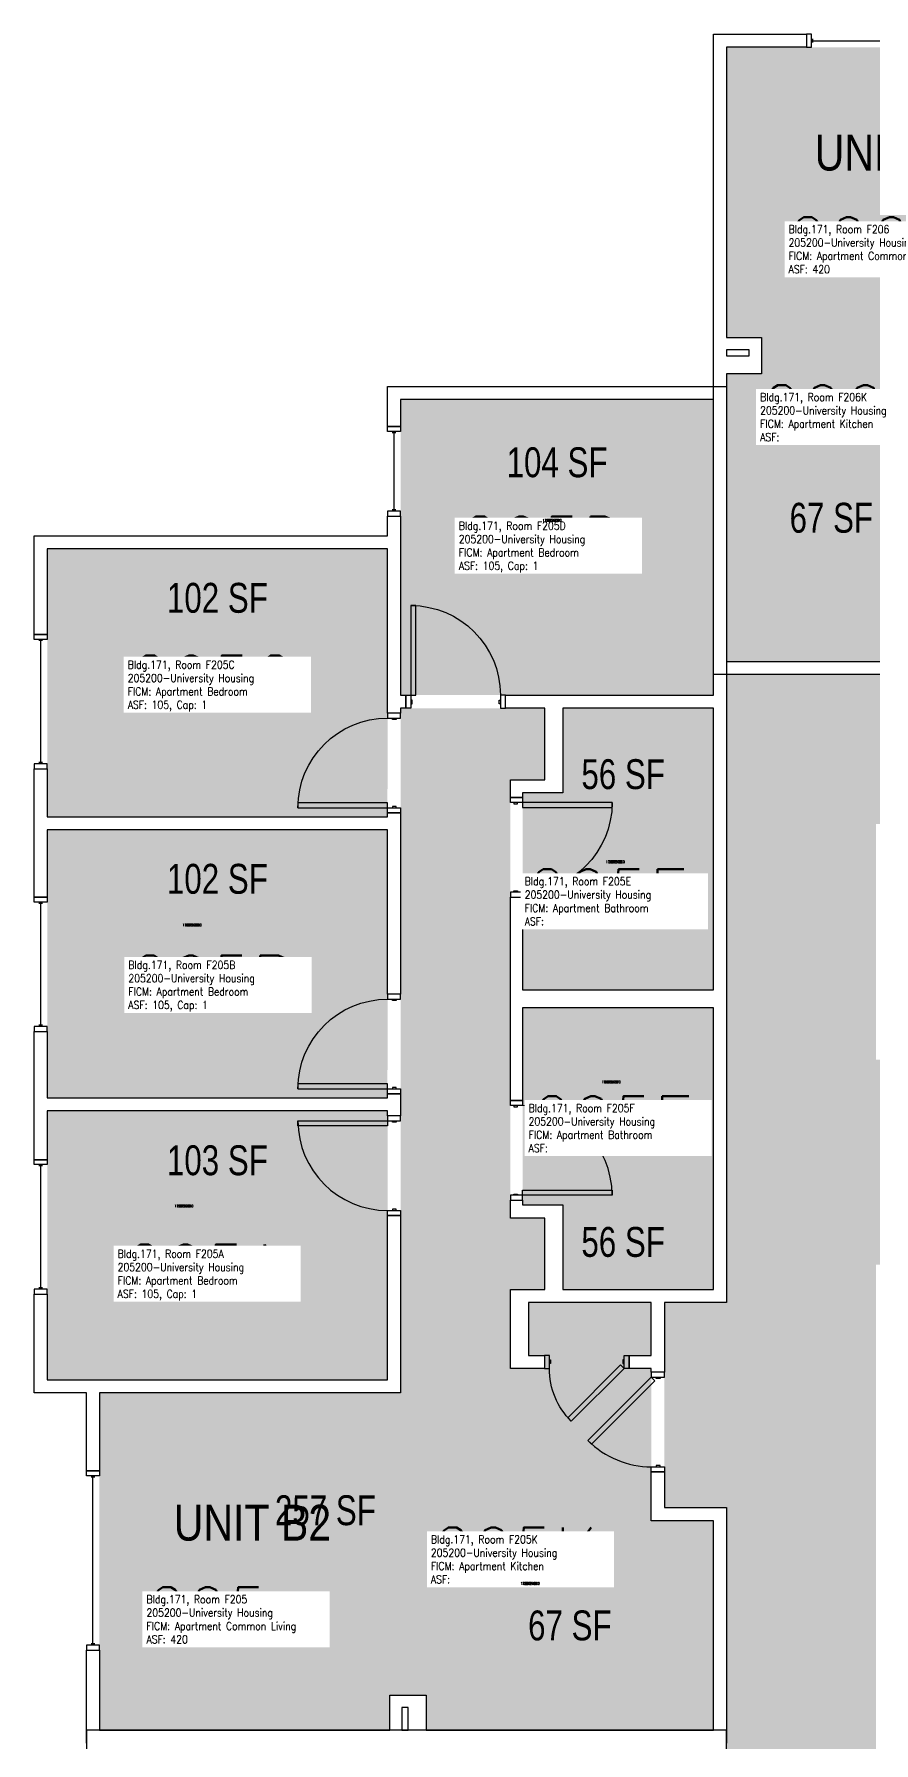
# Model space of a CAD drawing. Header units: inches. Extents: x -93 to 1642, y -75 to 1661.
# Drawn here: x -93 to 244, y 953 to 1640 of the extents above; entities that cross this region are included whole.
import ezdxf
from ezdxf.enums import TextEntityAlignment as Align

# ---------------------------------------------------------------- set-up
doc = ezdxf.new("R2010")
doc.units = ezdxf.units.IN
doc.header["$LTSCALE"] = 96
doc.header["$MEASUREMENT"] = 0
for name, color, linetype in [('A-AREA-IDEN', 1, 'Continuous'), ('A-DOOR', 2, 'Continuous'), ('A-GLAZ', 1, 'Continuous'), ('A-IDEN-RNUM', 7, 'Continuous'), ('A-IDEN-SNUM', 4, 'Continuous'), ('A-IDEN-VNUM', 4, 'Continuous'), ('A-WALL', 5, 'Continuous'), ('AREA-TEXT', 3, 'Continuous'), ('Rooms-Category-Color', 7, 'Continuous'), ('Rooms-College-Color', 7, 'Continuous'), ('Rooms-Department-Color', 7, 'Continuous'), ('Rooms-Division-Color', 7, 'Continuous'), ('Rooms-Information', 7, 'Continuous')]:
    doc.layers.add(name, color=color, linetype=linetype)
doc.styles.add('AREA', font='arial.ttf', dxfattribs={"width": 0.75, "height": 12})
doc.styles.add('ROOMSNUMBER', font='txt.shx', dxfattribs={"height": 0.03})
doc.styles.add('ROOMVNUMBER', font='simplex.shx', dxfattribs={"width": 0.85})
doc.styles.get("Standard").update_dxf_attribs({"font": 'ARIALN.TTF'})

msp = doc.modelspace()

# ---------------------------------------------------------------- hatches: boundary and pattern name
h = msp.add_hatch()
h.set_pattern_fill('ANSI31', color=256, style=0)
h.set_pattern_definition([(225, (-465.96835, 1557.48048), (-0.088388348, 0.088388348), [])])
h.paths.add_polyline_path([(117.98, 1226.01), (117.98, 1167.28), (127.19, 1167.28), (127.19, 1226.01)], flags=9)
at = {"layer": 'Rooms-Category-Color', "true_color": 0x728ef3}
for points in [[(185.13, 1634.5), (320.63, 1634.5), (320.63, 1513.5), (595.63, 1513.5), (595.63, 1455.5), (566.87, 1455.5), (566.87, 1469.37), (390.84, 1469.37), (390.84, 1455.5), (362.09, 1455.5), (362.09, 1469.37), (330.39, 1469.37), (330.39, 1455.75), (335.64, 1455.75), (335.64, 1462.12), (356.84, 1462.12), (356.84, 1412.75), (335.64, 1412.75), (335.64, 1421.75), (330.39, 1421.75), (330.39, 1412.75), (269.27, 1412.75), (269.27, 1503.25), (199.13, 1503.25), (199.13, 1517.87), (185.13, 1517.87)], [(185.13, 1503.25), (185.13, 1387.75), (269.27, 1387.75), (269.27, 1503.25)], [(179.88, 1492.99), (54.13, 1493), (54.13, 1374.25), (179.88, 1374.25)], [(-87.87, 1325.37), (-87.87, 1433), (48.88, 1433), (48.86, 1325.36), (-87.43, 1325.36)], [(-66.87, 958.5), (-66.87, 1094), (54.13, 1094), (54.13, 1369), (112.13, 1369), (112.13, 1340.25), (98.25, 1340.25), (98.25, 1164.22), (112.13, 1164.22), (112.13, 1135.47), (98.25, 1135.47), (98.25, 1103.77), (111.88, 1103.77), (111.88, 1109.02), (105.5, 1109.02), (105.5, 1130.22), (154.88, 1130.22), (154.88, 1109.02), (145.88, 1109.02), (145.88, 1103.77), (154.88, 1103.77), (154.88, 1042.64), (64.38, 1042.64), (64.38, 972.5), (49.75, 972.5), (49.75, 958.5)], [(103.13, 1334.99), (103.13, 1255.86), (179.88, 1255.86), (179.88, 1368.99), (119.38, 1369), (119.38, 1335)], [(-87.87, 1320.12), (-87.87, 1212.5), (48.86, 1212.49), (48.88, 1320.12), (-87.43, 1320.11)], [(179.88, 1248.59), (179.88, 1135.47), (119.38, 1135.47), (119.38, 1169.47), (103.13, 1169.47), (103.13, 1248.61)], [(-87.87, 1207.25), (-87.87, 1099.25), (48.88, 1099.25), (48.88, 1207.25), (-87.43, 1207.24)], [(64.38, 958.5), (179.88, 958.5), (179.88, 1042.64), (64.38, 1042.64)]]:
    msp.add_hatch(color=171, dxfattribs=at).paths.add_polyline_path(points)
at = {"layer": 'Rooms-Category-Color', "true_color": 0xadadad}
for points in [[(185.13, 1382.5), (274.52, 1382.5), (274.52, 1407.5), (356.84, 1407.5), (356.84, 1382.5), (685.25, 1382.5), (685.25, 1369), (693.25, 1369), (693.25, 1374), (724.88, 1374), (733.25, 1374), (733.25, 1372.5), (737.25, 1372.5), (737.25, 1477.5), (824.13, 1477.5), (824.13, 1382.5), (1192.16, 1382.5), (1192.16, 1407.5), (1274.48, 1407.5), (1274.48, 1382.5), (1363.88, 1382.5), (1363.88, 1322.5), (1138.87, 1322.5), (1138.87, 1202.75), (1051.88, 1202.75), (1051.88, 1322.5), (935.89, 1322.5), (935.89, 1286.5), (785.25, 1286.5), (785.25, 1300), (777.25, 1300), (777.25, 1295), (737.25, 1295), (737.25, 1296.5), (733.25, 1296.5), (733.25, 1286.5), (713.23, 1286.5), (622.11, 1286.5), (622.11, 1322.5), (185.13, 1322.5)], [(185.13, 211), (245.13, 211), (245.13, 332.39), (270.13, 332.39), (270.13, 414.72), (245.13, 414.72), (245.13, 1145.53), (270.13, 1145.53), (270.13, 1227.86), (245.13, 1227.86), (245.13, 1322.5), (185.13, 1322.5), (185.13, 1130.22), (160.13, 1130.22), (160.13, 1047.89), (185.13, 1047.89), (185.13, 863.86), (160.13, 863.86), (160.13, 781.53), (185.13, 781.53), (185.13, 353.5), (185.75, 353.5), (185.75, 244), (185.13, 244), (185.13, 243)]]:
    msp.add_hatch(color=253, dxfattribs=at).paths.add_polyline_path(points)
at = {"layer": 'Rooms-College-Color', "true_color": 0xadadad}
for points in [[(185.13, 1634.5), (320.63, 1634.5), (320.63, 1513.5), (595.63, 1513.5), (595.63, 1455.5), (566.87, 1455.5), (566.87, 1469.37), (390.84, 1469.37), (390.84, 1455.5), (362.09, 1455.5), (362.09, 1469.37), (330.39, 1469.37), (330.39, 1455.75), (335.64, 1455.75), (335.64, 1462.12), (356.84, 1462.12), (356.84, 1412.75), (335.64, 1412.75), (335.64, 1421.75), (330.39, 1421.75), (330.39, 1412.75), (269.27, 1412.75), (269.27, 1503.25), (199.13, 1503.25), (199.13, 1517.87), (185.13, 1517.87)], [(185.13, 1503.25), (185.13, 1387.75), (269.27, 1387.75), (269.27, 1503.25)], [(179.88, 1492.99), (54.13, 1493), (54.13, 1374.25), (179.88, 1374.25)], [(185.13, 1382.5), (274.52, 1382.5), (274.52, 1407.5), (356.84, 1407.5), (356.84, 1382.5), (685.25, 1382.5), (685.25, 1369), (693.25, 1369), (693.25, 1374), (724.88, 1374), (733.25, 1374), (733.25, 1372.5), (737.25, 1372.5), (737.25, 1477.5), (824.13, 1477.5), (824.13, 1382.5), (1192.16, 1382.5), (1192.16, 1407.5), (1274.48, 1407.5), (1274.48, 1382.5), (1363.88, 1382.5), (1363.88, 1322.5), (1138.87, 1322.5), (1138.87, 1202.75), (1051.88, 1202.75), (1051.88, 1322.5), (935.89, 1322.5), (935.89, 1286.5), (785.25, 1286.5), (785.25, 1300), (777.25, 1300), (777.25, 1295), (737.25, 1295), (737.25, 1296.5), (733.25, 1296.5), (733.25, 1286.5), (713.23, 1286.5), (622.11, 1286.5), (622.11, 1322.5), (185.13, 1322.5)], [(-87.87, 1325.37), (-87.87, 1433), (48.88, 1433), (48.86, 1325.36), (-87.43, 1325.36)], [(-66.87, 958.5), (-66.87, 1094), (54.13, 1094), (54.13, 1369), (112.13, 1369), (112.13, 1340.25), (98.25, 1340.25), (98.25, 1164.22), (112.13, 1164.22), (112.13, 1135.47), (98.25, 1135.47), (98.25, 1103.77), (111.88, 1103.77), (111.88, 1109.02), (105.5, 1109.02), (105.5, 1130.22), (154.88, 1130.22), (154.88, 1109.02), (145.88, 1109.02), (145.88, 1103.77), (154.88, 1103.77), (154.88, 1042.64), (64.38, 1042.64), (64.38, 972.5), (49.75, 972.5), (49.75, 958.5)], [(103.13, 1334.99), (103.13, 1255.86), (179.88, 1255.86), (179.88, 1368.99), (119.38, 1369), (119.38, 1335)], [(-87.87, 1320.12), (-87.87, 1212.5), (48.86, 1212.49), (48.88, 1320.12), (-87.43, 1320.11)], [(185.13, 211), (245.13, 211), (245.13, 332.39), (270.13, 332.39), (270.13, 414.72), (245.13, 414.72), (245.13, 1145.53), (270.13, 1145.53), (270.13, 1227.86), (245.13, 1227.86), (245.13, 1322.5), (185.13, 1322.5), (185.13, 1130.22), (160.13, 1130.22), (160.13, 1047.89), (185.13, 1047.89), (185.13, 863.86), (160.13, 863.86), (160.13, 781.53), (185.13, 781.53), (185.13, 353.5), (185.75, 353.5), (185.75, 244), (185.13, 244), (185.13, 243)], [(179.88, 1248.59), (179.88, 1135.47), (119.38, 1135.47), (119.38, 1169.47), (103.13, 1169.47), (103.13, 1248.61)], [(-87.87, 1207.25), (-87.87, 1099.25), (48.88, 1099.25), (48.88, 1207.25), (-87.43, 1207.24)], [(64.38, 958.5), (179.88, 958.5), (179.88, 1042.64), (64.38, 1042.64)]]:
    msp.add_hatch(color=253, dxfattribs=at).paths.add_polyline_path(points)
at = {"layer": 'Rooms-Department-Color', "true_color": 0x604aed}
for points in [[(185.13, 1634.5), (320.63, 1634.5), (320.63, 1513.5), (595.63, 1513.5), (595.63, 1455.5), (566.87, 1455.5), (566.87, 1469.37), (390.84, 1469.37), (390.84, 1455.5), (362.09, 1455.5), (362.09, 1469.37), (330.39, 1469.37), (330.39, 1455.75), (335.64, 1455.75), (335.64, 1462.12), (356.84, 1462.12), (356.84, 1412.75), (335.64, 1412.75), (335.64, 1421.75), (330.39, 1421.75), (330.39, 1412.75), (269.27, 1412.75), (269.27, 1503.25), (199.13, 1503.25), (199.13, 1517.87), (185.13, 1517.87)], [(185.13, 1503.25), (185.13, 1387.75), (269.27, 1387.75), (269.27, 1503.25)], [(179.88, 1492.99), (54.13, 1493), (54.13, 1374.25), (179.88, 1374.25)], [(-87.87, 1325.37), (-87.87, 1433), (48.88, 1433), (48.86, 1325.36), (-87.43, 1325.36)], [(-66.87, 958.5), (-66.87, 1094), (54.13, 1094), (54.13, 1369), (112.13, 1369), (112.13, 1340.25), (98.25, 1340.25), (98.25, 1164.22), (112.13, 1164.22), (112.13, 1135.47), (98.25, 1135.47), (98.25, 1103.77), (111.88, 1103.77), (111.88, 1109.02), (105.5, 1109.02), (105.5, 1130.22), (154.88, 1130.22), (154.88, 1109.02), (145.88, 1109.02), (145.88, 1103.77), (154.88, 1103.77), (154.88, 1042.64), (64.38, 1042.64), (64.38, 972.5), (49.75, 972.5), (49.75, 958.5)], [(103.13, 1334.99), (103.13, 1255.86), (179.88, 1255.86), (179.88, 1368.99), (119.38, 1369), (119.38, 1335)], [(-87.87, 1320.12), (-87.87, 1212.5), (48.86, 1212.49), (48.88, 1320.12), (-87.43, 1320.11)], [(179.88, 1248.59), (179.88, 1135.47), (119.38, 1135.47), (119.38, 1169.47), (103.13, 1169.47), (103.13, 1248.61)], [(-87.87, 1207.25), (-87.87, 1099.25), (48.88, 1099.25), (48.88, 1207.25), (-87.43, 1207.24)], [(64.38, 958.5), (179.88, 958.5), (179.88, 1042.64), (64.38, 1042.64)]]:
    msp.add_hatch(color=173, dxfattribs=at).paths.add_polyline_path(points)
at = {"layer": 'Rooms-Department-Color', "true_color": 0xacacac}
for points in [[(185.13, 1382.5), (274.52, 1382.5), (274.52, 1407.5), (356.84, 1407.5), (356.84, 1382.5), (685.25, 1382.5), (685.25, 1369), (693.25, 1369), (693.25, 1374), (724.88, 1374), (733.25, 1374), (733.25, 1372.5), (737.25, 1372.5), (737.25, 1477.5), (824.13, 1477.5), (824.13, 1382.5), (1192.16, 1382.5), (1192.16, 1407.5), (1274.48, 1407.5), (1274.48, 1382.5), (1363.88, 1382.5), (1363.88, 1322.5), (1138.87, 1322.5), (1138.87, 1202.75), (1051.88, 1202.75), (1051.88, 1322.5), (935.89, 1322.5), (935.89, 1286.5), (785.25, 1286.5), (785.25, 1300), (777.25, 1300), (777.25, 1295), (737.25, 1295), (737.25, 1296.5), (733.25, 1296.5), (733.25, 1286.5), (713.23, 1286.5), (622.11, 1286.5), (622.11, 1322.5), (185.13, 1322.5)], [(185.13, 211), (245.13, 211), (245.13, 332.39), (270.13, 332.39), (270.13, 414.72), (245.13, 414.72), (245.13, 1145.53), (270.13, 1145.53), (270.13, 1227.86), (245.13, 1227.86), (245.13, 1322.5), (185.13, 1322.5), (185.13, 1130.22), (160.13, 1130.22), (160.13, 1047.89), (185.13, 1047.89), (185.13, 863.86), (160.13, 863.86), (160.13, 781.53), (185.13, 781.53), (185.13, 353.5), (185.75, 353.5), (185.75, 244), (185.13, 244), (185.13, 243)]]:
    msp.add_hatch(color=253, dxfattribs=at).paths.add_polyline_path(points)
at = {"layer": 'Rooms-Division-Color', "true_color": 0x604aed}
for points in [[(185.13, 1634.5), (320.63, 1634.5), (320.63, 1513.5), (595.63, 1513.5), (595.63, 1455.5), (566.87, 1455.5), (566.87, 1469.37), (390.84, 1469.37), (390.84, 1455.5), (362.09, 1455.5), (362.09, 1469.37), (330.39, 1469.37), (330.39, 1455.75), (335.64, 1455.75), (335.64, 1462.12), (356.84, 1462.12), (356.84, 1412.75), (335.64, 1412.75), (335.64, 1421.75), (330.39, 1421.75), (330.39, 1412.75), (269.27, 1412.75), (269.27, 1503.25), (199.13, 1503.25), (199.13, 1517.87), (185.13, 1517.87)], [(185.13, 1503.25), (185.13, 1387.75), (269.27, 1387.75), (269.27, 1503.25)], [(179.88, 1492.99), (54.13, 1493), (54.13, 1374.25), (179.88, 1374.25)], [(-87.87, 1325.37), (-87.87, 1433), (48.88, 1433), (48.86, 1325.36), (-87.43, 1325.36)], [(-66.87, 958.5), (-66.87, 1094), (54.13, 1094), (54.13, 1369), (112.13, 1369), (112.13, 1340.25), (98.25, 1340.25), (98.25, 1164.22), (112.13, 1164.22), (112.13, 1135.47), (98.25, 1135.47), (98.25, 1103.77), (111.88, 1103.77), (111.88, 1109.02), (105.5, 1109.02), (105.5, 1130.22), (154.88, 1130.22), (154.88, 1109.02), (145.88, 1109.02), (145.88, 1103.77), (154.88, 1103.77), (154.88, 1042.64), (64.38, 1042.64), (64.38, 972.5), (49.75, 972.5), (49.75, 958.5)], [(103.13, 1334.99), (103.13, 1255.86), (179.88, 1255.86), (179.88, 1368.99), (119.38, 1369), (119.38, 1335)], [(-87.87, 1320.12), (-87.87, 1212.5), (48.86, 1212.49), (48.88, 1320.12), (-87.43, 1320.11)], [(179.88, 1248.59), (179.88, 1135.47), (119.38, 1135.47), (119.38, 1169.47), (103.13, 1169.47), (103.13, 1248.61)], [(-87.87, 1207.25), (-87.87, 1099.25), (48.88, 1099.25), (48.88, 1207.25), (-87.43, 1207.24)], [(64.38, 958.5), (179.88, 958.5), (179.88, 1042.64), (64.38, 1042.64)]]:
    msp.add_hatch(color=173, dxfattribs=at).paths.add_polyline_path(points)
at = {"layer": 'Rooms-Division-Color', "true_color": 0xadadad}
for points in [[(185.13, 1382.5), (274.52, 1382.5), (274.52, 1407.5), (356.84, 1407.5), (356.84, 1382.5), (685.25, 1382.5), (685.25, 1369), (693.25, 1369), (693.25, 1374), (724.88, 1374), (733.25, 1374), (733.25, 1372.5), (737.25, 1372.5), (737.25, 1477.5), (824.13, 1477.5), (824.13, 1382.5), (1192.16, 1382.5), (1192.16, 1407.5), (1274.48, 1407.5), (1274.48, 1382.5), (1363.88, 1382.5), (1363.88, 1322.5), (1138.87, 1322.5), (1138.87, 1202.75), (1051.88, 1202.75), (1051.88, 1322.5), (935.89, 1322.5), (935.89, 1286.5), (785.25, 1286.5), (785.25, 1300), (777.25, 1300), (777.25, 1295), (737.25, 1295), (737.25, 1296.5), (733.25, 1296.5), (733.25, 1286.5), (713.23, 1286.5), (622.11, 1286.5), (622.11, 1322.5), (185.13, 1322.5)], [(185.13, 211), (245.13, 211), (245.13, 332.39), (270.13, 332.39), (270.13, 414.72), (245.13, 414.72), (245.13, 1145.53), (270.13, 1145.53), (270.13, 1227.86), (245.13, 1227.86), (245.13, 1322.5), (185.13, 1322.5), (185.13, 1130.22), (160.13, 1130.22), (160.13, 1047.89), (185.13, 1047.89), (185.13, 863.86), (160.13, 863.86), (160.13, 781.53), (185.13, 781.53), (185.13, 353.5), (185.75, 353.5), (185.75, 244), (185.13, 244), (185.13, 243)]]:
    msp.add_hatch(color=253, dxfattribs=at).paths.add_polyline_path(points)

# ---------------------------------------------------------------- linework, layer by layer
at = {"layer": 'A-DOOR'}
for points in [[(58.25, 1374.25), (60.25, 1374.25), (60.25, 1410.25), (58.25, 1410.25)], [(58.25, 1369), (56.25, 1369), (56.25, 1374.25), (58.25, 1374.25)], [(94.25, 1369), (96.25, 1369), (96.25, 1374.25), (94.25, 1374.25)], [(54.13, 1365), (54.13, 1367), (48.88, 1367), (48.88, 1365)], [(58.25, 1370.75), (58.75, 1370.75), (58.75, 1372.25), (58.25, 1372.25)], [(94.25, 1370.75), (93.75, 1370.75), (93.75, 1372.25), (94.25, 1372.25)], [(52.38, 1365), (52.38, 1364.5), (50.88, 1364.5), (50.88, 1365)], [(98.25, 1331.11), (98.25, 1333.11), (103.13, 1333.11), (103.13, 1331.11)], [(48.88, 1329), (48.88, 1331), (12.88, 1331), (12.88, 1329)], [(54.13, 1329), (54.13, 1327), (48.88, 1327), (48.88, 1329)], [(52.38, 1329), (52.38, 1329.5), (50.88, 1329.5), (50.88, 1329)], [(99.63, 1331.11), (99.63, 1330.61), (101.13, 1330.61), (101.13, 1331.11)], [(103.13, 1331.11), (103.13, 1329.11), (139.13, 1329.11), (139.13, 1331.11)], [(98.25, 1295.11), (98.25, 1293.11), (103.13, 1293.11), (103.13, 1295.11)], [(99.63, 1295.11), (99.63, 1295.61), (101.13, 1295.61), (101.13, 1295.11)], [(54.13, 1252.12), (54.13, 1254.12), (48.88, 1254.12), (48.88, 1252.12)], [(52.38, 1252.12), (52.38, 1251.62), (50.88, 1251.62), (50.88, 1252.12)], [(48.88, 1216.12), (48.88, 1218.12), (12.88, 1218.12), (12.88, 1216.12)], [(54.13, 1216.12), (54.13, 1214.12), (48.88, 1214.12), (48.88, 1216.12)], [(52.38, 1216.12), (52.38, 1216.62), (50.88, 1216.62), (50.88, 1216.12)], [(98.25, 1209.36), (98.25, 1211.36), (103.13, 1211.36), (103.13, 1209.36)], [(99.63, 1209.36), (99.63, 1208.86), (101.13, 1208.86), (101.13, 1209.36)], [(48.88, 1203.25), (48.88, 1201.25), (12.88, 1201.25), (12.88, 1203.25)], [(54.13, 1203.25), (54.13, 1205.25), (48.88, 1205.25), (48.88, 1203.25)], [(52.38, 1203.25), (52.38, 1202.75), (50.88, 1202.75), (50.88, 1203.25)], [(99.63, 1173.36), (99.63, 1173.86), (101.13, 1173.86), (101.13, 1173.36)], [(103.13, 1173.36), (103.13, 1175.36), (139.13, 1175.36), (139.13, 1173.36)], [(54.13, 1167.25), (54.13, 1165.25), (48.88, 1165.25), (48.88, 1167.25)], [(52.38, 1167.25), (52.38, 1167.75), (50.88, 1167.75), (50.88, 1167.25)], [(98.25, 1173.36), (98.25, 1171.36), (103.13, 1171.36), (103.13, 1173.36)], [(113.92, 1109.02), (111.92, 1109.02), (111.92, 1103.77), (113.92, 1103.77)], [(113.92, 1107.27), (114.42, 1107.27), (114.42, 1105.77), (113.92, 1105.77)], [(143.92, 1103.77), (142.51, 1105.18), (121.3, 1083.97), (122.71, 1082.55)], [(143.92, 1107.27), (143.42, 1107.27), (143.42, 1105.77), (143.92, 1105.77)], [(143.92, 1109.02), (145.92, 1109.02), (145.92, 1103.77), (143.92, 1103.77)], [(154.88, 1100.28), (156.29, 1098.87), (130.83, 1073.41), (129.42, 1074.82)], [(160.13, 1100.28), (160.13, 1102.28), (154.88, 1102.28), (154.88, 1100.28)], [(158.38, 1100.28), (158.38, 1099.78), (156.88, 1099.78), (156.88, 1100.28)], [(160.13, 1064.28), (160.13, 1062.28), (154.88, 1062.28), (154.88, 1064.28)], [(158.38, 1064.28), (158.38, 1064.78), (156.88, 1064.78), (156.88, 1064.28)]]:
    msp.add_lwpolyline(points, close=True, dxfattribs=at)
at = {"layer": 'A-DOOR', "extrusion": (0, 0, -1)}
for centre, radius, start, end in [((-58.25, 1374.25), 36, 90, 180), ((-48.88, 1329), 36, 0, 90), ((-103.13, 1331.11), 36, 180, 270), ((-48.88, 1216.12), 36, 0, 90), ((-143.92, 1103.77), 30, 315, 0)]:
    msp.add_arc(centre, radius, start, end, dxfattribs=at)
at = {"layer": 'A-DOOR'}
for centre, start, end in [((103.13, 1173.36), 0, 90), ((48.88, 1203.25), 180, 270), ((154.88, 1100.28), 225, 270)]:
    msp.add_arc(centre, 36, start, end, dxfattribs=at)
at = {"layer": 'A-GLAZ'}
for p, q in [((219.74, 1636.37), (219.74, 1637.87)), ((219.74, 1637.12), (286.74, 1637.12)), ((52.25, 1479.62), (50.75, 1479.62)), ((51.5, 1448.62), (51.5, 1479.62)), ((52.25, 1448.62), (50.75, 1448.62)), ((-89.75, 1396.15), (-91.25, 1396.15)), ((-90.5, 1347.15), (-90.5, 1396.15)), ((-89.75, 1347.15), (-91.25, 1347.15)), ((-89.75, 1290.62), (-91.25, 1290.62)), ((-90.5, 1241.62), (-90.5, 1290.62)), ((-89.75, 1241.62), (-91.25, 1241.62)), ((-89.75, 1185.15), (-91.25, 1185.15)), ((-90.5, 1136.15), (-90.5, 1185.15)), ((-89.75, 1136.15), (-91.25, 1136.15)), ((-68.75, 1060.11), (-70.25, 1060.11)), ((-69.5, 993.11), (-69.5, 1060.11)), ((-68.75, 993.11), (-70.25, 993.11))]:
    msp.add_line(p, q, dxfattribs=at)
for points in [[(219.24, 1639.75), (217.24, 1639.75), (217.24, 1634.5), (219.24, 1634.5)], [(48.88, 1480.12), (48.88, 1482.12), (54.13, 1482.12), (54.13, 1480.12)], [(48.88, 1448.12), (48.88, 1446.12), (54.13, 1446.12), (54.13, 1448.12)], [(-93.12, 1396.65), (-93.12, 1398.65), (-87.87, 1398.65), (-87.87, 1396.65)], [(-93.12, 1346.65), (-93.12, 1344.65), (-87.87, 1344.65), (-87.87, 1346.65)], [(-93.12, 1291.12), (-93.12, 1293.12), (-87.87, 1293.12), (-87.87, 1291.12)], [(-93.12, 1241.12), (-93.12, 1239.12), (-87.87, 1239.12), (-87.87, 1241.12)], [(-93.12, 1185.65), (-93.12, 1187.65), (-87.87, 1187.65), (-87.87, 1185.65)], [(-93.12, 1135.65), (-93.12, 1133.65), (-87.87, 1133.65), (-87.87, 1135.65)], [(-72.12, 1060.61), (-72.12, 1062.61), (-66.87, 1062.61), (-66.87, 1060.61)], [(-72.12, 992.61), (-72.12, 990.61), (-66.87, 990.61), (-66.87, 992.61)]]:
    msp.add_lwpolyline(points, close=True, dxfattribs=at)
at = {"layer": 'A-WALL'}
for p, q in [((179.88, 1639.75), (217.24, 1639.75)), ((179.88, 1382.5), (179.88, 1639.75)), ((217.24, 1634.5), (185.13, 1634.5)), ((185.13, 1634.5), (185.13, 1517.87)), ((217.24, 1639.75), (217.24, 1634.5)), ((185.13, 1517.87), (199.13, 1517.87)), ((199.13, 1517.87), (199.13, 1503.25)), ((185.13, 1513), (185.13, 1510.5)), ((194.25, 1513), (185.13, 1513)), ((185.13, 1510.5), (194.25, 1510.5)), ((194.25, 1510.5), (194.25, 1513)), ((185.13, 1503.25), (185.13, 1387.75)), ((199.13, 1503.25), (185.13, 1503.25)), ((48.88, 1482.12), (48.88, 1498.25)), ((48.88, 1498.25), (185.13, 1498.25)), ((185.13, 1498.25), (185.13, 1369.62)), ((54.13, 1493), (54.13, 1482.12)), ((179.88, 1493), (54.13, 1493)), ((179.88, 1374.25), (179.88, 1493)), ((54.13, 1482.12), (48.88, 1482.12)), ((48.88, 1438.25), (48.88, 1446.12)), ((48.88, 1446.12), (54.13, 1446.12)), ((54.13, 1446.12), (54.13, 1437.62)), ((-93.12, 1438.25), (48.88, 1438.25)), ((-93.12, 1398.65), (-93.12, 1438.25)), ((54.13, 1437.62), (54.13, 1374.25)), ((48.88, 1433), (-87.87, 1433)), ((-87.87, 1433), (-87.87, 1398.65)), ((48.88, 1367), (48.88, 1433)), ((-87.87, 1398.65), (-93.12, 1398.65)), ((185.13, 1387.75), (269.27, 1387.75)), ((274.52, 1382.5), (179.88, 1382.5)), ((54.13, 1374.25), (56.25, 1374.25)), ((56.25, 1374.25), (56.25, 1369)), ((96.25, 1369), (96.25, 1374.25)), ((96.25, 1374.25), (98.88, 1374.25)), ((98.88, 1374.25), (179.88, 1374.25)), ((54.13, 1367), (48.88, 1367)), ((54.13, 1369), (54.13, 1367)), ((56.25, 1369), (54.13, 1369)), ((98.88, 1369), (96.25, 1369)), ((112.13, 1369), (98.88, 1369)), ((112.13, 1340.25), (112.13, 1369)), ((179.88, 1369), (119.38, 1369)), ((119.38, 1369), (119.38, 1335)), ((179.88, 1255.86), (179.88, 1369)), ((185.13, 1369.62), (185.13, 1130.22)), ((-93.12, 1344.65), (-87.87, 1344.65)), ((-93.12, 1293.12), (-93.12, 1344.65)), ((-87.87, 1344.65), (-87.87, 1325.37)), ((98.25, 1333.11), (98.25, 1340.25)), ((98.25, 1340.25), (112.13, 1340.25)), ((103.13, 1333.11), (98.25, 1333.11)), ((103.13, 1335), (103.13, 1333.11)), ((119.38, 1335), (103.13, 1335)), ((-87.87, 1325.37), (48.88, 1325.37)), ((48.88, 1325.37), (48.88, 1327)), ((48.88, 1327), (54.13, 1327)), ((54.13, 1327), (54.13, 1254.12)), ((48.88, 1320.12), (-87.87, 1320.12)), ((-87.87, 1320.12), (-87.87, 1293.12)), ((48.88, 1254.12), (48.88, 1320.12)), ((-87.87, 1293.12), (-93.12, 1293.12)), ((98.25, 1211.36), (98.25, 1293.11)), ((98.25, 1293.11), (103.13, 1293.11)), ((103.13, 1293.11), (103.13, 1255.86)), ((54.13, 1254.12), (48.88, 1254.12)), ((103.13, 1255.86), (179.88, 1255.86)), ((103.13, 1248.61), (103.13, 1211.36)), ((179.88, 1248.61), (103.13, 1248.61)), ((179.88, 1135.47), (179.88, 1248.61)), ((-93.12, 1187.65), (-93.12, 1239.12)), ((-93.12, 1239.12), (-87.87, 1239.12)), ((-87.87, 1239.12), (-87.87, 1212.5)), ((-87.87, 1212.5), (48.88, 1212.5)), ((48.88, 1212.5), (48.88, 1214.12)), ((48.88, 1214.12), (54.13, 1214.12)), ((54.13, 1214.12), (54.13, 1205.25)), ((103.13, 1211.36), (98.25, 1211.36)), ((-87.87, 1207.25), (-87.87, 1187.65)), ((48.88, 1207.25), (-87.87, 1207.25)), ((48.88, 1205.25), (48.88, 1207.25)), ((54.13, 1205.25), (48.88, 1205.25)), ((-87.87, 1187.65), (-93.12, 1187.65)), ((98.25, 1164.22), (98.25, 1171.36)), ((98.25, 1171.36), (103.13, 1171.36)), ((103.13, 1171.36), (103.13, 1169.47)), ((103.13, 1169.47), (119.38, 1169.47)), ((119.38, 1169.47), (119.38, 1135.47)), ((48.88, 1099.25), (48.88, 1165.25)), ((48.88, 1165.25), (54.13, 1165.25)), ((54.13, 1165.25), (54.13, 1094)), ((112.13, 1164.22), (98.25, 1164.22)), ((112.13, 1135.47), (112.13, 1164.22)), ((-93.12, 1094), (-93.12, 1133.65)), ((-93.12, 1133.65), (-87.87, 1133.65)), ((-87.87, 1133.65), (-87.87, 1099.25)), ((98.25, 1103.77), (98.25, 1135.47)), ((98.25, 1135.47), (112.13, 1135.47)), ((119.38, 1135.47), (179.88, 1135.47)), ((105.5, 1130.22), (105.5, 1109.02)), ((154.88, 1130.22), (105.5, 1130.22)), ((154.88, 1109.02), (154.88, 1130.22)), ((160.13, 1130.22), (160.13, 1102.28)), ((185.13, 1130.22), (160.13, 1130.22)), ((105.5, 1109.02), (111.92, 1109.02)), ((111.92, 1109.02), (111.92, 1103.77)), ((145.92, 1103.77), (145.92, 1109.02)), ((145.92, 1109.02), (154.88, 1109.02)), ((-87.87, 1099.25), (48.88, 1099.25)), ((111.92, 1103.77), (98.25, 1103.77)), ((154.88, 1103.77), (145.92, 1103.77)), ((154.88, 1102.28), (154.88, 1103.77)), ((160.13, 1102.28), (154.88, 1102.28)), ((-72.12, 1094), (-93.12, 1094)), ((-72.12, 1062.61), (-72.12, 1094)), ((54.13, 1094), (-66.87, 1094)), ((-66.87, 1094), (-66.87, 1062.61)), ((-66.87, 1062.61), (-72.12, 1062.61)), ((154.88, 1042.64), (154.88, 1062.28)), ((154.88, 1062.28), (160.13, 1062.28)), ((160.13, 1062.28), (160.13, 1047.89)), ((160.13, 1047.89), (185.13, 1047.89)), ((185.13, 1047.89), (185.13, 953.25)), ((179.88, 1042.64), (154.88, 1042.64)), ((179.88, 958.5), (179.88, 1042.64)), ((-72.12, 953.25), (-72.12, 990.61)), ((-72.12, 990.61), (-66.87, 990.61)), ((-66.87, 990.61), (-66.87, 958.5)), ((49.75, 972.5), (64.38, 972.5)), ((49.75, 958.5), (49.75, 972.5)), ((64.38, 972.5), (64.38, 958.5)), ((57.13, 967.62), (54.63, 967.62)), ((54.63, 967.62), (54.63, 958.5)), ((57.13, 958.5), (57.13, 967.62)), ((-72.12, 958.5), (-72.12, 921.13)), ((185.13, 958.5), (-72.12, 958.5)), ((-66.87, 958.5), (49.75, 958.5)), ((54.63, 958.5), (57.13, 958.5)), ((64.38, 958.5), (179.88, 958.5)), ((185.13, 863.86), (185.13, 958.5))]:
    msp.add_line(p, q, dxfattribs=at)

# ---------------------------------------------------------------- texts
at = {"layer": 'A-AREA-IDEN'}
for p in [(252.16, 1584.97), (-5.4, 1034.62)]:
    msp.add_text('UNIT B2', height=14.4, dxfattribs=at).set_placement(p, align=Align.CENTER)
at = {"layer": 'A-IDEN-RNUM', "style": 'ROOMSNUMBER', "width": 0.85}
for s, p in [('0206-00', (232.76, 1553.89)), ('0206-K0', (218.21, 1486.79)), ('0205-D0', (115, 1444.45)), ('0205-C0', (-29.04, 1387.58)), ('0205-E0', (140.42, 1307.31)), ('0205-B0', (-29.69, 1281.89)), ('0205-F0', (138.74, 1218.82)), ('0205-A0', (-32.94, 1169.07)), ('0205-K0', (106.19, 1017.43)), ('0205-00', (-25.69, 1002.91))]:
    msp.add_text(s, height=1, dxfattribs=at).set_placement(p, align=Align.MIDDLE_CENTER)
at = {"layer": 'A-IDEN-SNUM', "style": 'ROOMSNUMBER', "width": 0.85}
for s, p in [('1710F20600', (232.76, 1553.89)), ('1710F206K0', (218.21, 1486.79)), ('1710F205D0', (115, 1444.45)), ('1710F205C0', (-29.04, 1387.58)), ('1710F205E0', (140.42, 1307.31)), ('1710F205B0', (-29.69, 1281.89)), ('1710F205F0', (138.74, 1218.82)), ('1710F205A0', (-32.94, 1169.07)), ('1710F205K0', (106.19, 1017.43)), ('1710F20500', (-25.69, 1002.91))]:
    msp.add_text(s, height=1, dxfattribs=at).set_placement(p, align=Align.MIDDLE_CENTER)
at = {"layer": 'A-IDEN-VNUM', "style": 'ROOMVNUMBER', "width": 0.85}
for s, p in [('206', (234.16, 1554.97)), ('206K', (232.3, 1487.53)), ('205D', (111.22, 1434.8)), ('205C', (-21.38, 1378.97)), ('205E', (137.24, 1293.03)), ('205B', (-21.57, 1258.37)), ('205F', (138.8, 1201.93)), ('205A', (-24.98, 1142.34)), ('205K', (99.99, 1028.71)), ('205', (-23.4, 1004.62))]:
    msp.add_text(s, height=22.5, dxfattribs=at).set_placement(p, align=Align.MIDDLE_CENTER)
at = {"layer": 'AREA-TEXT', "style": 'AREA', "width": 0.75}
for s, p in [('104 SF', (117, 1467.79)), ('67 SF', (227.2, 1445.5)), ('102 SF', (-19.5, 1413.34)), ('56 SF', (143.56, 1342.51)), ('102 SF', (-19.5, 1300.47)), ('103 SF', (-19.5, 1187.41)), ('56 SF', (143.55, 1154.62)), ('257 SF', (23.9, 1046.84)), ('67 SF', (122.13, 1000.57))]:
    msp.add_text(s, height=12, dxfattribs=at).set_placement(p, align=Align.MIDDLE_CENTER)

# ---------------------------------------------------------------- next in the draw order: texts
at = {"layer": 'Rooms-Information', "char_height": 3.2143, "width": 72, "attachment_point": 7, "style": 'ROOMVNUMBER', "bg_fill": 3, "box_fill_scale": 1.5, "bg_fill_color": 256, "bg_fill_true_color": 13158600, "bg_fill_transparency": 0}
for s, insert in [('Bldg.171, Room F206^M^J205200-University Housing^M^JFICM: Apartment Common Living^M^JASF: 420', (210.02, 1543.72)), ('Bldg.171, Room F206K^M^J205200-University Housing^M^JFICM: Apartment Kitchen^M^JASF: ', (198.61, 1476.28)), ('Bldg.171, Room F205D^M^J205200-University Housing^M^JFICM: Apartment Bedroom^M^JASF: 105, Cap: 1', (77.52, 1423.55)), ('Bldg.171, Room F205C^M^J205200-University Housing^M^JFICM: Apartment Bedroom^M^JASF: 105, Cap: 1', (-55.53, 1367.72)), ('Bldg.171, Room F205E^M^J205200-University Housing^M^JFICM: Apartment Bathroom^M^JASF: ', (104, 1281.78)), ('Bldg.171, Room F205B^M^J205200-University Housing^M^JFICM: Apartment Bedroom^M^JASF: 105, Cap: 1', (-55.27, 1247.12)), ('Bldg.171, Room F205F^M^J205200-University Housing^M^JFICM: Apartment Bathroom^M^JASF: ', (105.56, 1190.68)), ('Bldg.171, Room F205A^M^J205200-University Housing^M^JFICM: Apartment Bedroom^M^JASF: 105, Cap: 1', (-59.58, 1131.09)), ('Bldg.171, Room F205K^M^J205200-University Housing^M^JFICM: Apartment Kitchen^M^JASF: ', (66.29, 1017.46)), ('Bldg.171, Room F205^M^J205200-University Housing^M^JFICM: Apartment Common Living^M^JASF: 420', (-47.99, 993.37))]:
    msp.add_mtext(s, dxfattribs=dict(at, insert=insert))

doc.saveas('drawing.dxf')
